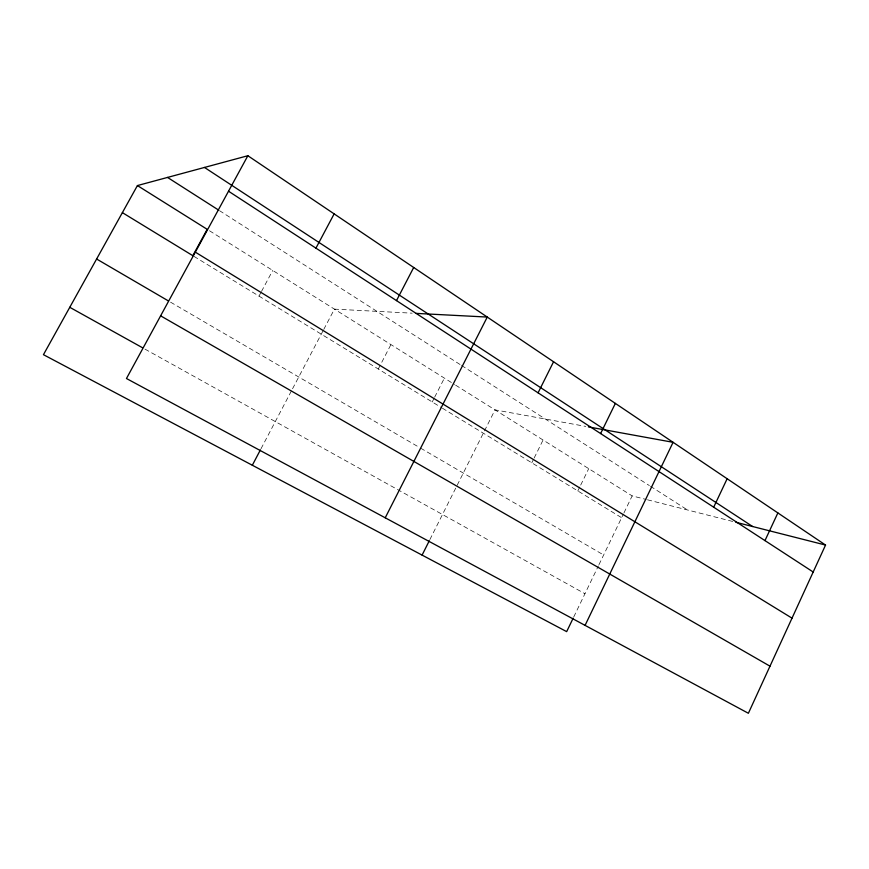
<?xml version="1.0" encoding="UTF-8"?>
<svg xmlns="http://www.w3.org/2000/svg" width="869" height="869" viewBox="0 0 869 869"><rect width="100%" height="100%" fill="white"/><g stroke="black" fill="none" stroke-linecap="round" stroke-linejoin="round"><path stroke-width="0.65" stroke-dasharray="4.34 3.26" d="M573.746 616.957L598.383 565.882M598.969 564.676L623.388 514.068M623.964 512.851L632.154 495.895L646.188 499.469M577.831 490.942L580.123 486.249M580.698 485.076L588.726 468.652M531.795 462.808L533.577 459.212M534.163 458.006L543.071 440.018M429.883 539.584L495.026 409.875L585.782 426.407M432.23 401.967L434.044 398.393M434.652 397.198L444.385 378.113M378.287 369.01L390.931 344.58M261.026 448.719L291.951 389.899M292.571 388.725L323.149 330.589M323.768 329.394L334.424 309.136L412.188 313.177M258.995 296.112L260.874 292.614M261.493 291.452L272.736 270.444M647.459 499.794L733.197 521.585M144.982 349.121L584.956 593.723M170.552 302.173L419.488 447.492M420.65 448.165L603.64 554.987M193.972 256.377L441.311 407.518M442.44 408.213L621.628 517.707M209.494 230.763L454.509 384.467M455.638 385.173L632.154 495.895M219.477 210.646L460.429 364.741M461.569 365.469L649.36 485.575M650.49 486.292L687.498 509.973"/><path stroke-width="1.3" d="M825.55 545.059L748.383 713.275L126.461 378.515L247.861 155.725L825.55 545.059L735.793 522.247M764.981 540.605L777.864 512.927M713.688 507.203L727.147 478.743M573.16 618.185L566.664 631.633L43.45 354.682L137.421 185.564L247.861 155.725M585.076 625.376L673.084 442.31L588.378 426.885M600.609 433.555L615.361 403.401M538.074 392.821L553.564 361.754M422.095 555.106L429.286 540.779M385.228 517.805L487.259 317.066L416.197 313.383M396.492 300.609L413.698 267.489M252.325 465.252L260.396 449.903M315.936 248.143L334.152 213.872M69.781 307.311L142.625 347.806M160.613 315.827L769.988 666.175M96.611 259.016L168.228 300.815M122.377 212.633L192.831 255.682L207.191 229.329L137.421 185.564M195.319 252.151L792.017 618.152M167.532 177.428L218.347 209.918M228.525 191.213L813.188 572.008M204.476 167.445L752.641 526.527"/></g></svg>
